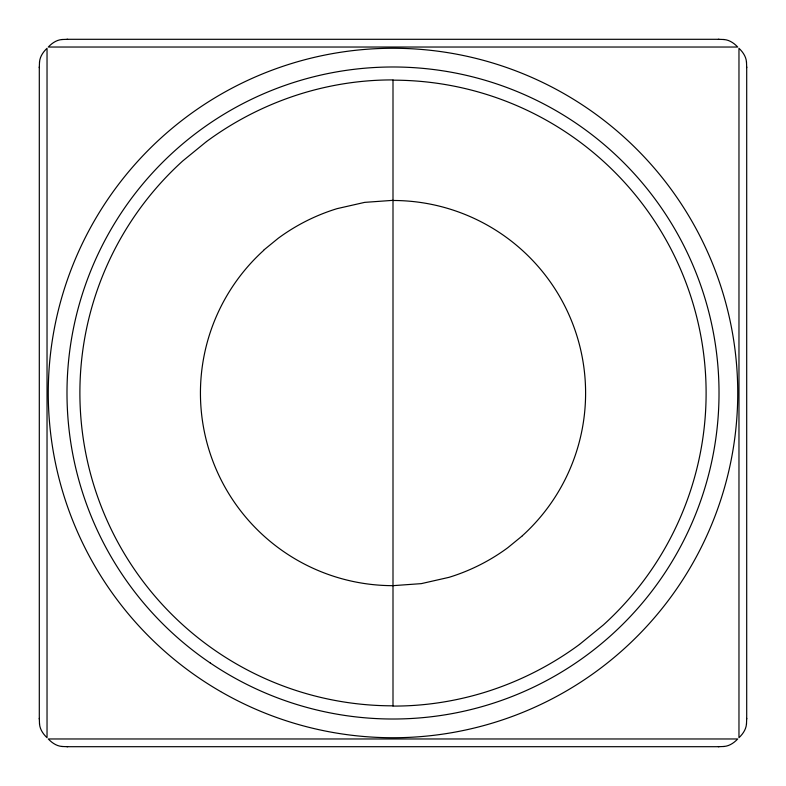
<?xml version="1.0" encoding="UTF-8"?>
<svg xmlns="http://www.w3.org/2000/svg" width="786" height="786" viewBox="0 0 786 786"><rect width="100%" height="100%" fill="white"/><g stroke="black" fill="none" stroke-linecap="round" stroke-linejoin="round"><path stroke-width="1.18" d="M39.3 67.586L39.516 61.907M746.484 724.093L746.7 718.414M263.605 250.213L278.234 238.266A195.802 195.802 0 0 1 337.076 208.644L364.704 202.366L393 200.342M522.395 535.787L507.766 547.734A195.802 195.802 0 0 1 448.924 577.356L421.296 583.634L393 585.658A192.58 192.58 0 0 1 263.683 250.39M206.512 141.549L182.725 160.973A312.936 312.936 0 0 0 393 705.828M579.488 644.451L603.275 625.027A312.936 312.936 0 0 0 393 80.172M61.907 39.516L67.586 39.3M718.414 746.7L724.093 746.484M66.997 39.3L719.003 39.3M62.202 39.516C56.69 39.85 51.984 43.151 48.28 47.032L737.72 47.032C734.016 43.151 729.31 39.85 723.798 39.516M62.202 746.484C56.69 746.15 51.984 742.849 48.28 738.968L737.72 738.968C734.016 742.849 729.31 746.15 723.798 746.484M66.997 746.7L719.003 746.7M718.414 39.3L724.093 39.516M61.907 746.484L67.586 746.7M746.484 61.907L746.7 67.586M39.3 718.414L39.516 724.093M746.7 66.997L746.7 719.003M746.484 62.202C746.15 56.69 742.849 51.994 738.968 48.28L738.968 737.72C742.849 734.016 746.15 729.31 746.484 723.798M39.516 62.202C39.85 56.69 43.151 51.984 47.032 48.28L47.032 737.72C43.151 734.006 39.85 729.31 39.516 723.798M39.3 66.997L39.3 719.003M393 200.489A192.58 192.58 0 0 1 522.366 535.747M206.512 141.559A318.183 318.183 0 0 1 302.129 93.416C331.535 84.466 362.248 79.808 393 79.926L393 706.074C423.752 706.192 454.465 701.525 483.881 692.594A318.183 318.183 0 0 0 579.488 644.441M220.63 691.552A344.74 344.74 0 0 0 737.74 393A344.74 344.74 0 0 0 220.63 94.448A344.74 344.74 0 0 0 220.63 691.552M210.265 662.991A326.023 326.023 0 0 0 718.188 416.256A326.023 326.023 0 0 0 250.547 99.753A326.023 326.023 0 0 0 210.265 662.991"/></g></svg>
